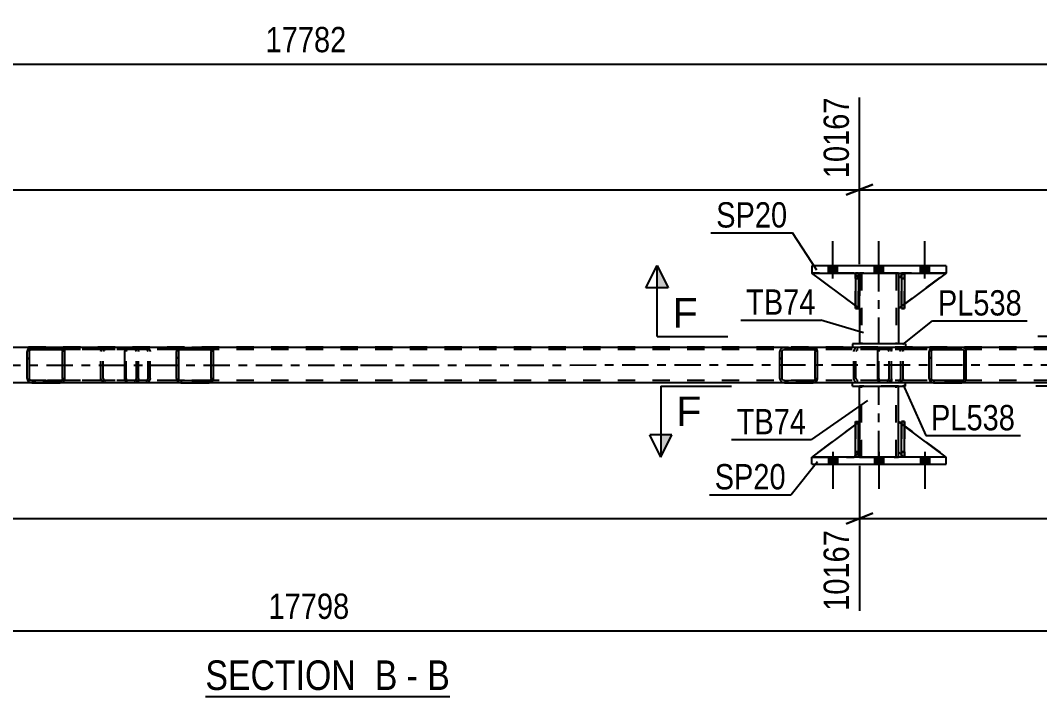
# Model space of a CAD drawing. Header units: millimetres. Extents: x 0 to 841, y 0 to 594.
# Drawn here: x 403.4 to 518.6, y 175.6 to 252 of the extents above; entities that cross this region are included whole.
import ezdxf

# ---------------------------------------------------------------- set-up
doc = ezdxf.new("R2010")
doc.units = ezdxf.units.MM
doc.linetypes.add('DXK_LINE_DOT2', pattern=[3.9198, 1.9599, -1.9599])
doc.linetypes.add('DXK_LINE_DOT3', pattern=[5.9187, 2.979, -0.9799, 0.9799, -0.9799])
doc.styles.add('Arial', font='ARIAL.TTF', dxfattribs={"height": 0.2})
doc.styles.add('Arial Narrow', font='ARIALN.TTF', dxfattribs={"height": 0.2})

# ---------------------------------------------------------------- blocks, each defined once
blk = doc.blocks.new('Unknown-122568681-12 - 6955')
at = {"color": 6, "linetype": 'Continuous'}
blk.add_line((424.29, 175.57), (451.94, 175.57), dxfattribs=at)
at = {"color": 0, "linetype": 'Continuous'}
for points in [[(442.4, 176.32), (442.4, 179.82), (424.29, 179.82), (424.29, 176.32)], [(446, 176.32), (446, 179.82), (443.45, 179.82), (443.45, 176.32)], [(448.33, 176.32), (448.33, 179.82), (447.05, 179.82), (447.05, 176.32)], [(451.94, 176.32), (451.94, 179.82), (449.38, 179.82), (449.38, 176.32)]]:
    blk.add_wipeout(points, dxfattribs=at)
at = {"color": 7, "linetype": 'Continuous', "style": 'Arial Narrow'}
for s, p in [('SECTION ', (424.29, 176.32)), ('B', (443.45, 176.32)), ('B', (449.38, 176.32)), ('-', (447.05, 176.32))]:
    blk.add_text(s, height=3.34, dxfattribs=at).set_placement(p)
blk = doc.blocks.new('Part-122568681-7003 - 6955')
at = {"linetype": 'Continuous'}
h = blk.add_hatch(dxfattribs=at)
h.set_pattern_fill('', scale=0.7, style=0, pattern_type=0)
h.set_pattern_definition([(45, (493.4846, 214.7677), (-1.57154, 1.57154), [])])
h.paths.add_polyline_path([(493.52, 214.58), (493.48, 214.77), (493.37, 214.92), (493.21, 215.03), (493.01, 215.06), (489.78, 215.06), (489.58, 215.03), (489.42, 214.92), (489.31, 214.77), (489.27, 214.58), (489.27, 211.54), (489.31, 211.36), (489.42, 211.2), (489.58, 211.1), (489.78, 211.06), (493.01, 211.06), (493.21, 211.1), (493.37, 211.2), (493.48, 211.36), (493.52, 211.54)])
h.paths.add_polyline_path([(493.25, 211.45), (493.19, 211.37), (493.11, 211.32), (493.01, 211.3), (489.78, 211.3), (489.68, 211.32), (489.6, 211.37), (489.54, 211.45), (489.52, 211.54), (489.52, 214.58), (489.54, 214.68), (489.6, 214.75), (489.68, 214.81), (489.78, 214.82), (493.01, 214.82), (493.11, 214.81), (493.19, 214.75), (493.25, 214.68), (493.27, 214.58), (493.27, 211.54)])
at = {"color": 2, "linetype": 'Continuous'}
for p, q in [((489.31, 214.77), (489.27, 214.58)), ((489.27, 211.54), (489.27, 214.58)), ((489.52, 214.58), (489.54, 214.68)), ((489.52, 211.54), (489.52, 214.58)), ((489.54, 214.68), (489.6, 214.75)), ((489.78, 215.06), (489.58, 215.03)), ((489.6, 214.75), (489.68, 214.81)), ((489.68, 214.81), (489.78, 214.82)), ((489.78, 215.06), (493.01, 215.06)), ((489.78, 214.82), (493.01, 214.82)), ((500.6, 215.06), (493.01, 215.06)), ((493.21, 215.03), (493.01, 215.06)), ((493.01, 214.82), (493.11, 214.81)), ((493.11, 214.81), (493.19, 214.75)), ((493.19, 214.75), (493.25, 214.68)), ((493.25, 214.68), (493.27, 214.58)), ((493.27, 211.54), (493.27, 214.58)), ((493.52, 214.58), (493.48, 214.77)), ((493.52, 211.54), (493.52, 214.58)), ((489.27, 211.54), (489.31, 211.36)), ((489.54, 211.45), (489.52, 211.54)), ((489.6, 211.37), (489.54, 211.45)), ((489.58, 211.1), (489.78, 211.06)), ((489.68, 211.32), (489.6, 211.37)), ((489.78, 211.3), (489.68, 211.32)), ((489.78, 211.3), (493.01, 211.3)), ((489.78, 211.06), (493.01, 211.06)), ((493.11, 211.32), (493.01, 211.3)), ((493.01, 211.06), (493.21, 211.1)), ((500.6, 211.06), (493.01, 211.06)), ((493.19, 211.37), (493.11, 211.32)), ((493.25, 211.45), (493.19, 211.37)), ((493.27, 211.54), (493.25, 211.45)), ((493.48, 211.36), (493.52, 211.54))]:
    blk.add_line(p, q, dxfattribs=at)
at = {"color": 7, "linetype": 'DXK_LINE_DOT2'}
for p, q in [((493.01, 215.06), (489.78, 215.06)), ((501.36, 214.82), (489.78, 214.82)), ((497.62, 214.58), (497.65, 214.77)), ((497.62, 211.54), (497.62, 214.58)), ((497.89, 214.68), (497.87, 214.58)), ((497.87, 211.54), (497.87, 214.58)), ((497.95, 214.75), (497.89, 214.68)), ((497.93, 215.03), (498.13, 215.06)), ((497.95, 214.75), (497.97, 214.77)), ((497.97, 214.77), (498.03, 214.81)), ((498.03, 214.81), (498.13, 214.82)), ((501.36, 215.06), (500.6, 215.06)), ((501.36, 215.06), (501.56, 215.03)), ((501.46, 214.81), (501.36, 214.82)), ((501.54, 214.75), (501.46, 214.81)), ((501.6, 214.68), (501.54, 214.75)), ((501.62, 214.58), (501.6, 214.68)), ((501.62, 211.54), (501.62, 214.58)), ((501.83, 214.77), (501.87, 214.58)), ((501.87, 211.54), (501.87, 214.58)), ((501.36, 211.3), (489.78, 211.3)), ((493.01, 211.06), (489.78, 211.06)), ((497.65, 211.36), (497.62, 211.54)), ((497.87, 211.54), (497.89, 211.45)), ((497.89, 211.45), (497.95, 211.37)), ((498.13, 211.06), (497.93, 211.1)), ((497.95, 211.37), (497.97, 211.36)), ((497.97, 211.36), (498.03, 211.32)), ((498.03, 211.32), (498.13, 211.3)), ((501.36, 211.06), (500.6, 211.06)), ((501.36, 211.3), (501.46, 211.32)), ((501.56, 211.1), (501.36, 211.06)), ((501.46, 211.32), (501.54, 211.37)), ((501.54, 211.37), (501.6, 211.45)), ((501.6, 211.45), (501.62, 211.54)), ((501.87, 211.54), (501.83, 211.36))]:
    blk.add_line(p, q, dxfattribs=at)
at = {"color": 2, "linetype": 'Continuous'}
for centre, start, end in [((489.76, 214.56), 110.7586, 155.6803), ((493.03, 214.56), 24.3202, 69.242), ((489.76, 211.56), 204.3202, 249.242), ((493.03, 211.56), 290.7586, 335.6803)]:
    blk.add_arc(centre, 0.496, start, end, dxfattribs=at)
at = {"color": 7, "linetype": 'DXK_LINE_DOT2'}
for centre, start, end in [((498.11, 214.56), 110.7586, 155.6803), ((501.38, 214.56), 24.3202, 69.242), ((498.11, 211.56), 204.3202, 249.242), ((501.38, 211.56), 290.7586, 335.6803)]:
    blk.add_arc(centre, 0.496, start, end, dxfattribs=at)
blk = doc.blocks.new('Part-122568681-7134 - 6955')
at = {"color": 2, "linetype": 'Continuous'}
for p, q in [((508.07, 224.26), (492.87, 224.26)), ((492.87, 224.26), (492.87, 223.46)), ((508.07, 224.26), (508.07, 223.46)), ((492.87, 223.46), (508.07, 223.46))]:
    blk.add_line(p, q, dxfattribs=at)
blk = doc.blocks.new('Bolt-122568681-7006 - 6955')
at = {"linetype": 'Continuous'}
for points in [[(494.75, 223.46), (495.79, 223.46), (495.79, 224.26), (494.75, 224.26)], [(494.75, 223.46), (495.79, 223.46), (495.79, 224.26), (494.75, 224.26)], [(494.75, 223.46), (495.79, 223.46), (495.79, 224.26), (494.75, 224.26)], [(499.95, 223.46), (500.99, 223.46), (500.99, 224.26), (499.95, 224.26)], [(499.95, 223.46), (500.99, 223.46), (500.99, 224.26), (499.95, 224.26)], [(505.15, 223.46), (506.19, 223.46), (506.19, 224.26), (505.15, 224.26)], [(505.15, 223.46), (506.19, 223.46), (506.19, 224.26), (505.15, 224.26)], [(505.15, 223.46), (506.19, 223.46), (506.19, 224.26), (505.15, 224.26)]]:
    blk.add_hatch(color=1, dxfattribs=at).paths.add_polyline_path(points)
at = {"color": 1, "linetype": 'Continuous'}
for p, q in [((495.27, 222.86), (495.27, 227.06)), ((495.27, 222.86), (495.27, 227.06)), ((495.27, 222.86), (495.27, 227.06)), ((500.47, 222.86), (500.47, 227.06)), ((500.47, 222.86), (500.47, 227.06)), ((505.67, 222.86), (505.67, 227.06)), ((505.67, 222.86), (505.67, 227.06)), ((505.67, 222.86), (505.67, 227.06)), ((494.75, 223.46), (494.75, 224.26)), ((494.75, 223.46), (494.75, 224.26)), ((494.75, 223.46), (494.75, 224.26)), ((495.79, 223.46), (495.79, 224.26)), ((495.79, 223.46), (495.79, 224.26)), ((495.79, 223.46), (495.79, 224.26)), ((499.95, 223.46), (499.95, 224.26)), ((499.95, 223.46), (499.95, 224.26)), ((500.99, 223.46), (500.99, 224.26)), ((500.99, 223.46), (500.99, 224.26)), ((505.15, 223.46), (505.15, 224.26)), ((505.15, 223.46), (505.15, 224.26)), ((505.15, 223.46), (505.15, 224.26)), ((506.19, 223.46), (506.19, 224.26)), ((506.19, 223.46), (506.19, 224.26)), ((506.19, 223.46), (506.19, 224.26))]:
    blk.add_line(p, q, dxfattribs=at)
blk = doc.blocks.new('Part-122568681-7135 - 6955')
at = {"color": 2, "linetype": 'Continuous'}
for p, q in [((503.35, 223.46), (503.03, 223.46)), ((503.03, 223.46), (503.03, 219.46)), ((503.35, 223.46), (503.35, 223.46)), ((503.35, 223.46), (503.35, 219.46)), ((503.35, 219.46), (503.03, 219.46))]:
    blk.add_line(p, q, dxfattribs=at)
at = {"color": 7, "linetype": 'DXK_LINE_DOT2'}
for p, q in [((503.03, 222.86), (503.03, 223.46)), ((503.35, 222.86), (503.03, 222.86)), ((503.03, 222.86), (503.03, 219.46)), ((503.35, 222.86), (503.35, 223.46)), ((503.35, 223.46), (503.35, 223.46)), ((503.35, 219.46), (503.35, 222.86))]:
    blk.add_line(p, q, dxfattribs=at)
blk = doc.blocks.new('Bolt-122568681-7007 - 6955')
at = {"linetype": 'Continuous'}
for points in [[(495.79, 202.66), (494.75, 202.66), (494.75, 201.86), (495.79, 201.86)], [(495.79, 202.66), (494.75, 202.66), (494.75, 201.86), (495.79, 201.86)], [(495.79, 202.66), (494.75, 202.66), (494.75, 201.86), (495.79, 201.86)], [(500.99, 202.66), (499.95, 202.66), (499.95, 201.86), (500.99, 201.86)], [(500.99, 202.66), (499.95, 202.66), (499.95, 201.86), (500.99, 201.86)], [(506.19, 202.66), (505.15, 202.66), (505.15, 201.86), (506.19, 201.86)], [(506.19, 202.66), (505.15, 202.66), (505.15, 201.86), (506.19, 201.86)], [(506.19, 202.66), (505.15, 202.66), (505.15, 201.86), (506.19, 201.86)]]:
    blk.add_hatch(color=1, dxfattribs=at).paths.add_polyline_path(points)
at = {"color": 1, "linetype": 'Continuous'}
for p, q in [((495.27, 203.26), (495.27, 199.06)), ((495.27, 203.26), (495.27, 199.06)), ((495.27, 203.26), (495.27, 199.06)), ((500.47, 203.26), (500.47, 199.06)), ((500.47, 203.26), (500.47, 199.06)), ((505.67, 203.26), (505.67, 199.06)), ((505.67, 203.26), (505.67, 199.06)), ((505.67, 203.26), (505.67, 199.06)), ((494.75, 202.66), (494.75, 201.86)), ((494.75, 202.66), (494.75, 201.86)), ((494.75, 202.66), (494.75, 201.86)), ((495.79, 202.66), (495.79, 201.86)), ((495.79, 202.66), (495.79, 201.86)), ((495.79, 202.66), (495.79, 201.86)), ((499.95, 202.66), (499.95, 201.86)), ((499.95, 202.66), (499.95, 201.86)), ((500.99, 202.66), (500.99, 201.86)), ((500.99, 202.66), (500.99, 201.86)), ((505.15, 202.66), (505.15, 201.86)), ((505.15, 202.66), (505.15, 201.86)), ((505.15, 202.66), (505.15, 201.86)), ((506.19, 202.66), (506.19, 201.86)), ((506.19, 202.66), (506.19, 201.86)), ((506.19, 202.66), (506.19, 201.86))]:
    blk.add_line(p, q, dxfattribs=at)
blk = doc.blocks.new('Part-122568681-7023 - 6955')
at = {"color": 2, "linetype": 'Continuous'}
for p, q in [((497.83, 202.66), (497.83, 206.66)), ((497.83, 206.66), (498.15, 206.66)), ((498.15, 202.66), (498.15, 206.66)), ((497.83, 202.66), (497.83, 202.66)), ((498.15, 202.66), (497.83, 202.66))]:
    blk.add_line(p, q, dxfattribs=at)
at = {"color": 7, "linetype": 'DXK_LINE_DOT2'}
for p, q in [((497.83, 206.66), (497.83, 203.26)), ((498.15, 203.26), (498.15, 206.66)), ((497.83, 203.26), (497.83, 202.66)), ((497.83, 203.26), (498.15, 203.26)), ((498.15, 202.66), (498.15, 203.26)), ((498.15, 202.66), (498.15, 202.66))]:
    blk.add_line(p, q, dxfattribs=at)
blk = doc.blocks.new('Part-122568681-7026 - 6955')
at = {"color": 7, "linetype": 'DXK_LINE_DOT2'}
for p, q in [((498.15, 206.57), (497.83, 206.33)), ((498.27, 203.26), (498.27, 206.66)), ((498.27, 203.26), (497.67, 202.66)), ((498.15, 203.14), (497.83, 202.82)), ((492.87, 202.66), (497.67, 202.66))]:
    blk.add_line(p, q, dxfattribs=at)
at = {"color": 2, "linetype": 'Continuous'}
for p, q in [((498.27, 206.66), (498.15, 206.57)), ((498.27, 203.26), (498.27, 206.66)), ((497.83, 206.33), (492.87, 202.66)), ((498.27, 203.26), (498.15, 203.14)), ((498.27, 203.26), (498.27, 203.26)), ((497.83, 202.82), (497.67, 202.66))]:
    blk.add_line(p, q, dxfattribs=at)
blk = doc.blocks.new('Part-122568681-7027 - 6955')
at = {"color": 7, "linetype": 'DXK_LINE_DOT2'}
for p, q in [((502.67, 203.26), (502.67, 206.66)), ((502.67, 206.66), (508.07, 202.66)), ((503.27, 202.66), (502.67, 203.26)), ((508.07, 202.66), (503.27, 202.66))]:
    blk.add_line(p, q, dxfattribs=at)
blk = doc.blocks.new('Part-122568681-7028 - 6955')
at = {"color": 2, "linetype": 'Continuous'}
for p, q in [((502.67, 203.26), (502.67, 206.66)), ((503.03, 206.4), (502.67, 206.66)), ((508.07, 202.66), (503.35, 206.16)), ((503.03, 202.91), (502.67, 203.26))]:
    blk.add_line(p, q, dxfattribs=at)
at = {"color": 7, "linetype": 'DXK_LINE_DOT2'}
for p, q in [((503.35, 206.16), (503.03, 206.4)), ((503.27, 202.66), (503.03, 202.91)), ((508.07, 202.66), (503.27, 202.66)), ((508.07, 202.66), (508.07, 202.66)), ((508.07, 202.66), (508.07, 202.66))]:
    blk.add_line(p, q, dxfattribs=at)
blk = doc.blocks.new('Part-122568681-7106 - 6955')
at = {"color": 7, "linetype": 'DXK_LINE_DOT2'}
for p, q in [((766.88, 214.83), (104.48, 214.82)), ((766.88, 215.07), (234.37, 215.06)), ((424.7, 215.06), (404.64, 215.06)), ((509.84, 215.06), (489.78, 215.06)), ((766.88, 211.31), (104.48, 211.3)), ((424.7, 211.06), (404.64, 211.06)), ((509.84, 211.06), (489.78, 211.06))]:
    blk.add_line(p, q, dxfattribs=at)
at = {"color": 2, "linetype": 'Continuous'}
for p, q in [((404.64, 215.06), (339.57, 215.06)), ((489.78, 215.06), (424.7, 215.06)), ((574.91, 215.06), (509.84, 215.06)), ((404.64, 211.06), (339.57, 211.06)), ((489.78, 211.06), (424.7, 211.06)), ((574.91, 211.06), (509.84, 211.06))]:
    blk.add_line(p, q, dxfattribs=at)
at = {"color": 7, "linetype": 'DXK_LINE_DOT3'}
blk.add_line((104.48, 213.06), (766.88, 213.07), dxfattribs=at)
blk = doc.blocks.new('Part-122568681-7187 - 6955')
at = {"color": 2, "linetype": 'Continuous'}
for p, q in [((498.27, 206.66), (498.27, 210.66)), ((502.67, 206.66), (502.67, 210.66)), ((498.27, 202.66), (498.27, 203.26)), ((502.67, 202.66), (502.67, 203.26))]:
    blk.add_line(p, q, dxfattribs=at)
at = {"color": 7, "linetype": 'DXK_LINE_DOT2'}
for p, q in [((502.67, 210.66), (498.27, 210.66)), ((498.51, 202.66), (498.51, 210.66)), ((502.43, 202.66), (502.43, 210.66)), ((498.27, 203.26), (498.27, 206.66)), ((502.67, 203.26), (502.67, 206.66)), ((498.27, 202.66), (502.67, 202.66))]:
    blk.add_line(p, q, dxfattribs=at)
at = {"color": 7, "linetype": 'DXK_LINE_DOT3'}
blk.add_line((500.47, 202.66), (500.47, 210.66), dxfattribs=at)
blk = doc.blocks.new('Part-122568681-7136 - 6955')
at = {"color": 7, "linetype": 'DXK_LINE_DOT2'}
for p, q in [((498.27, 219.46), (492.87, 223.46)), ((492.87, 223.46), (497.67, 223.46)), ((497.67, 223.46), (498.27, 222.86)), ((498.27, 222.86), (497.67, 223.46)), ((498.27, 222.86), (498.27, 219.46)), ((498.27, 222.86), (498.27, 222.86)), ((498.27, 222.86), (498.27, 219.46))]:
    blk.add_line(p, q, dxfattribs=at)
blk = doc.blocks.new('Part-122568681-7217 - 6955')
at = {"linetype": 'Continuous'}
h = blk.add_hatch(dxfattribs=at)
h.set_pattern_fill('', scale=0.7, style=0, pattern_type=0)
h.set_pattern_definition([(45, (510.3027, 214.7678), (-1.57154, 1.57154), [])])
h.paths.add_polyline_path([(510.34, 214.58), (510.3, 214.77), (510.19, 214.92), (510.03, 215.03), (509.84, 215.06), (506.65, 215.06), (506.46, 215.03), (506.3, 214.92), (506.19, 214.77), (506.15, 214.58), (506.15, 211.54), (506.19, 211.36), (506.3, 211.2), (506.46, 211.1), (506.65, 211.06), (509.84, 211.06), (510.03, 211.1), (510.19, 211.2), (510.3, 211.36), (510.34, 211.54)])
h.paths.add_polyline_path([(510.07, 211.45), (510.02, 211.37), (509.93, 211.32), (509.84, 211.3), (506.65, 211.3), (506.56, 211.32), (506.48, 211.37), (506.42, 211.45), (506.4, 211.54), (506.4, 214.58), (506.42, 214.68), (506.48, 214.75), (506.56, 214.81), (506.65, 214.82), (509.84, 214.82), (509.93, 214.81), (510.02, 214.75), (510.07, 214.68), (510.09, 214.58), (510.09, 211.54)])
at = {"color": 2, "linetype": 'Continuous'}
for p, q in [((500.33, 214.58), (500.35, 214.77)), ((500.33, 211.54), (500.33, 214.58)), ((500.35, 214.77), (500.41, 214.92)), ((500.41, 214.92), (500.49, 215.03)), ((500.49, 215.03), (500.6, 215.06)), ((506.65, 215.06), (500.6, 215.06)), ((506.19, 214.77), (506.15, 214.58)), ((506.15, 211.54), (506.15, 214.58)), ((506.4, 214.58), (506.42, 214.68)), ((506.4, 211.54), (506.4, 214.58)), ((506.42, 214.68), (506.48, 214.75)), ((506.65, 215.06), (506.46, 215.03)), ((506.48, 214.75), (506.56, 214.81)), ((506.56, 214.81), (506.65, 214.82)), ((506.65, 215.06), (509.84, 215.06)), ((506.65, 214.82), (509.84, 214.82)), ((510.03, 215.03), (509.84, 215.06)), ((509.84, 214.82), (509.93, 214.81)), ((509.93, 214.81), (510.02, 214.75)), ((510.02, 214.75), (510.07, 214.68)), ((510.07, 214.68), (510.09, 214.58)), ((510.09, 211.54), (510.09, 214.58)), ((510.34, 214.58), (510.3, 214.77)), ((510.34, 211.54), (510.34, 214.58)), ((500.35, 211.36), (500.33, 211.54)), ((500.41, 211.2), (500.35, 211.36)), ((500.49, 211.1), (500.41, 211.2)), ((500.6, 211.06), (500.49, 211.1)), ((506.65, 211.06), (500.6, 211.06)), ((506.15, 211.54), (506.19, 211.36)), ((506.42, 211.45), (506.4, 211.54)), ((506.48, 211.37), (506.42, 211.45)), ((506.46, 211.1), (506.65, 211.06)), ((506.56, 211.32), (506.48, 211.37)), ((506.65, 211.3), (506.56, 211.32)), ((506.65, 211.3), (509.84, 211.3)), ((506.65, 211.06), (509.84, 211.06)), ((509.93, 211.32), (509.84, 211.3)), ((509.84, 211.06), (510.03, 211.1)), ((510.02, 211.37), (509.93, 211.32)), ((510.07, 211.45), (510.02, 211.37)), ((510.09, 211.54), (510.07, 211.45)), ((510.3, 211.36), (510.34, 211.54))]:
    blk.add_line(p, q, dxfattribs=at)
at = {"color": 7, "linetype": 'DXK_LINE_DOT2'}
for p, q in [((500.47, 214.68), (500.46, 214.58)), ((500.46, 211.54), (500.46, 214.58)), ((500.5, 214.75), (500.47, 214.68)), ((500.54, 214.81), (500.5, 214.75)), ((500.6, 214.82), (500.54, 214.81)), ((509.84, 214.82), (500.6, 214.82)), ((501.87, 214.82), (501.87, 215.06)), ((502.69, 215.06), (502.88, 215.03)), ((502.78, 214.81), (502.69, 214.82)), ((502.87, 214.75), (502.78, 214.81)), ((502.92, 214.68), (502.87, 214.75)), ((502.94, 214.58), (502.92, 214.68)), ((502.94, 211.54), (502.94, 214.58)), ((503.15, 214.77), (503.19, 214.58)), ((503.19, 211.54), (503.19, 214.58)), ((509.84, 215.06), (506.65, 215.06)), ((500.46, 211.54), (500.47, 211.45)), ((500.47, 211.45), (500.5, 211.37)), ((500.5, 211.37), (500.54, 211.32)), ((500.54, 211.32), (500.6, 211.3)), ((509.84, 211.3), (500.6, 211.3)), ((501.87, 211.06), (501.87, 211.3)), ((502.69, 211.3), (502.78, 211.32)), ((502.88, 211.1), (502.69, 211.06)), ((502.78, 211.32), (502.87, 211.37)), ((502.87, 211.37), (502.92, 211.45)), ((502.92, 211.45), (502.94, 211.54)), ((503.19, 211.54), (503.15, 211.36)), ((509.84, 211.06), (506.65, 211.06))]:
    blk.add_line(p, q, dxfattribs=at)
for centre, start, end in [((502.7, 214.57), 23.8497, 68.8062), ((502.7, 211.56), 291.1944, 336.1509)]:
    blk.add_arc(centre, 0.492, start, end, dxfattribs=at)
at = {"color": 2, "linetype": 'Continuous'}
for centre, start, end in [((506.64, 214.57), 111.1944, 156.1509), ((509.85, 214.57), 23.8497, 68.8062), ((506.64, 211.56), 203.8497, 248.8062), ((509.85, 211.56), 291.1944, 336.1509)]:
    blk.add_arc(centre, 0.492, start, end, dxfattribs=at)
blk = doc.blocks.new('Part-122568681-7101 - 6955')
at = {"linetype": 'Continuous'}
h = blk.add_hatch(dxfattribs=at)
h.set_pattern_fill('', scale=0.7, style=0, pattern_type=0)
h.set_pattern_definition([(45, (425.1684, 214.7674), (-1.57154, 1.57154), [])])
h.paths.add_polyline_path([(425.21, 214.58), (425.17, 214.77), (425.06, 214.92), (424.9, 215.03), (424.7, 215.06), (421.52, 215.06), (421.33, 215.03), (421.16, 214.92), (421.06, 214.77), (421.02, 214.58), (421.02, 211.54), (421.06, 211.36), (421.16, 211.2), (421.33, 211.1), (421.52, 211.06), (424.7, 211.06), (424.9, 211.1), (425.06, 211.2), (425.17, 211.36), (425.21, 211.54)])
h.paths.add_polyline_path([(424.94, 211.45), (424.88, 211.37), (424.8, 211.32), (424.7, 211.3), (421.52, 211.3), (421.42, 211.32), (421.34, 211.37), (421.29, 211.45), (421.27, 211.54), (421.27, 214.58), (421.29, 214.68), (421.34, 214.75), (421.42, 214.81), (421.52, 214.82), (424.7, 214.82), (424.8, 214.81), (424.88, 214.75), (424.94, 214.68), (424.96, 214.58), (424.96, 211.54)])
at = {"color": 2, "linetype": 'Continuous'}
for p, q in [((415.19, 214.58), (415.21, 214.77)), ((415.19, 211.54), (415.19, 214.58)), ((415.21, 214.77), (415.27, 214.92)), ((415.27, 214.92), (415.36, 215.03)), ((415.36, 215.03), (415.46, 215.06)), ((421.52, 215.06), (415.46, 215.06)), ((421.06, 214.77), (421.02, 214.58)), ((421.02, 211.54), (421.02, 214.58)), ((421.27, 214.58), (421.29, 214.68)), ((421.27, 211.54), (421.27, 214.58)), ((421.29, 214.68), (421.34, 214.75)), ((421.52, 215.06), (421.33, 215.03)), ((421.34, 214.75), (421.42, 214.81)), ((421.42, 214.81), (421.52, 214.82)), ((421.52, 215.06), (424.7, 215.06)), ((421.52, 214.82), (424.7, 214.82)), ((424.9, 215.03), (424.7, 215.06)), ((424.7, 214.82), (424.8, 214.81)), ((424.8, 214.81), (424.88, 214.75)), ((424.88, 214.75), (424.94, 214.68)), ((424.94, 214.68), (424.96, 214.58)), ((424.96, 211.54), (424.96, 214.58)), ((425.21, 214.58), (425.17, 214.77)), ((425.21, 211.54), (425.21, 214.58)), ((415.21, 211.36), (415.19, 211.54)), ((415.27, 211.2), (415.21, 211.36)), ((415.36, 211.1), (415.27, 211.2)), ((415.46, 211.06), (415.36, 211.1)), ((421.52, 211.06), (415.46, 211.06)), ((421.02, 211.54), (421.06, 211.36)), ((421.29, 211.45), (421.27, 211.54)), ((421.34, 211.37), (421.29, 211.45)), ((421.33, 211.1), (421.52, 211.06)), ((421.42, 211.32), (421.34, 211.37)), ((421.52, 211.3), (421.42, 211.32)), ((421.52, 211.3), (424.7, 211.3)), ((421.52, 211.06), (424.7, 211.06)), ((424.8, 211.32), (424.7, 211.3)), ((424.7, 211.06), (424.9, 211.1)), ((424.88, 211.37), (424.8, 211.32)), ((424.94, 211.45), (424.88, 211.37)), ((424.96, 211.54), (424.94, 211.45)), ((425.17, 211.36), (425.21, 211.54))]:
    blk.add_line(p, q, dxfattribs=at)
at = {"color": 7, "linetype": 'DXK_LINE_DOT2'}
for p, q in [((415.34, 214.68), (415.33, 214.58)), ((415.33, 211.54), (415.33, 214.58)), ((415.37, 214.75), (415.34, 214.68)), ((415.41, 214.81), (415.37, 214.75)), ((415.46, 214.82), (415.41, 214.81)), ((424.7, 214.82), (415.46, 214.82)), ((416.74, 214.82), (416.74, 215.06)), ((417.55, 215.06), (417.75, 215.03)), ((417.65, 214.81), (417.55, 214.82)), ((417.73, 214.75), (417.65, 214.81)), ((417.79, 214.68), (417.73, 214.75)), ((417.81, 214.58), (417.79, 214.68)), ((417.81, 211.54), (417.81, 214.58)), ((418.02, 214.77), (418.06, 214.58)), ((418.06, 211.54), (418.06, 214.58)), ((424.7, 215.06), (421.52, 215.06)), ((415.33, 211.54), (415.34, 211.45)), ((415.34, 211.45), (415.37, 211.37)), ((415.37, 211.37), (415.41, 211.32)), ((415.41, 211.32), (415.46, 211.3)), ((424.7, 211.3), (415.46, 211.3)), ((416.74, 211.06), (416.74, 211.3)), ((417.55, 211.3), (417.65, 211.32)), ((417.75, 211.1), (417.55, 211.06)), ((417.65, 211.32), (417.73, 211.37)), ((417.73, 211.37), (417.79, 211.45)), ((417.79, 211.45), (417.81, 211.54)), ((418.06, 211.54), (418.02, 211.36)), ((424.7, 211.06), (421.52, 211.06))]:
    blk.add_line(p, q, dxfattribs=at)
for centre, start, end in [((417.57, 214.57), 23.8497, 68.8062), ((417.57, 211.56), 291.1944, 336.1509)]:
    blk.add_arc(centre, 0.492, start, end, dxfattribs=at)
at = {"color": 2, "linetype": 'Continuous'}
for centre, start, end in [((421.51, 214.57), 111.1944, 156.1509), ((424.72, 214.57), 23.8497, 68.8062), ((421.51, 211.56), 203.8497, 248.8062), ((424.72, 211.56), 291.1944, 336.1509)]:
    blk.add_arc(centre, 0.492, start, end, dxfattribs=at)
blk = doc.blocks.new('Part-122568681-7124 - 6955')
at = {"color": 7, "linetype": 'DXK_LINE_DOT2'}
for p, q in [((503.03, 222.86), (503.03, 223.46)), ((503.03, 223.46), (503.03, 223.46)), ((503.03, 223.46), (503.03, 219.46)), ((503.35, 223.46), (503.03, 223.46)), ((503.03, 219.46), (503.03, 222.86)), ((503.03, 222.86), (503.35, 222.86)), ((503.35, 222.86), (503.35, 223.46)), ((503.35, 219.46), (503.35, 223.46)), ((503.35, 222.86), (503.35, 219.46)), ((503.03, 219.46), (503.35, 219.46))]:
    blk.add_line(p, q, dxfattribs=at)
blk = doc.blocks.new('Part-122568681-7129 - 6955')
at = {"color": 2, "linetype": 'Continuous'}
for p, q in [((492.87, 201.86), (492.87, 202.66)), ((508.07, 202.66), (492.87, 202.66)), ((492.87, 201.86), (508.07, 201.86)), ((508.07, 201.86), (508.07, 202.66))]:
    blk.add_line(p, q, dxfattribs=at)
blk = doc.blocks.new('Part-122568681-7137 - 6955')
at = {"color": 2, "linetype": 'Continuous'}
for p, q in [((497.83, 219.79), (492.87, 223.46)), ((497.83, 223.31), (497.67, 223.46)), ((498.27, 222.86), (498.15, 222.99)), ((498.27, 222.86), (498.27, 222.86)), ((498.27, 219.46), (498.27, 222.86)), ((498.15, 219.56), (498.27, 219.46)), ((498.27, 219.46), (498.27, 219.46))]:
    blk.add_line(p, q, dxfattribs=at)
at = {"color": 7, "linetype": 'DXK_LINE_DOT2'}
for p, q in [((497.67, 223.46), (492.87, 223.46)), ((497.67, 223.46), (498.27, 222.86)), ((498.15, 222.99), (497.83, 223.31)), ((498.27, 222.86), (498.27, 219.46)), ((498.15, 219.56), (497.83, 219.79))]:
    blk.add_line(p, q, dxfattribs=at)
blk = doc.blocks.new('Part-122568681-7138 - 6955')
at = {"color": 7, "linetype": 'DXK_LINE_DOT2'}
for p, q in [((503.27, 223.46), (502.67, 222.86)), ((502.67, 219.46), (508.07, 223.46)), ((502.67, 222.86), (502.67, 219.46)), ((508.07, 223.46), (503.27, 223.46))]:
    blk.add_line(p, q, dxfattribs=at)
blk = doc.blocks.new('Part-122568681-7151 - 6955')
at = {"color": 7, "linetype": 'DXK_LINE_DOT2'}
for p, q in [((498.27, 206.66), (492.87, 202.66)), ((498.27, 203.26), (498.27, 206.66)), ((498.27, 206.66), (498.27, 203.26)), ((497.67, 202.66), (498.27, 203.26)), ((498.27, 203.26), (497.67, 202.66)), ((498.27, 203.26), (498.27, 203.26)), ((492.87, 202.66), (497.67, 202.66))]:
    blk.add_line(p, q, dxfattribs=at)
blk = doc.blocks.new('Part-122568681-7163 - 6955')
at = {"linetype": 'Continuous'}
h = blk.add_hatch(dxfattribs=at)
h.set_pattern_fill('', scale=0.7, style=0, pattern_type=0)
h.set_pattern_definition([(45, (408.3504, 214.7673), (-1.57154, 1.57154), [])])
h.paths.add_polyline_path([(408.39, 214.58), (408.35, 214.77), (408.24, 214.92), (408.07, 215.03), (407.88, 215.06), (404.64, 215.06), (404.45, 215.03), (404.28, 214.92), (404.17, 214.77), (404.13, 214.58), (404.13, 211.54), (404.17, 211.36), (404.28, 211.2), (404.45, 211.1), (404.64, 211.06), (407.88, 211.06), (408.07, 211.1), (408.24, 211.2), (408.35, 211.36), (408.39, 211.54)])
h.paths.add_polyline_path([(408.11, 211.45), (408.06, 211.37), (407.98, 211.32), (407.88, 211.3), (404.64, 211.3), (404.55, 211.32), (404.46, 211.37), (404.41, 211.45), (404.39, 211.54), (404.39, 214.58), (404.41, 214.68), (404.46, 214.75), (404.55, 214.81), (404.64, 214.82), (407.88, 214.82), (407.98, 214.81), (408.06, 214.75), (408.11, 214.68), (408.13, 214.58), (408.13, 211.54)])
at = {"color": 2, "linetype": 'Continuous'}
for p, q in [((404.17, 214.77), (404.13, 214.58)), ((404.13, 211.54), (404.13, 214.58)), ((404.39, 214.58), (404.41, 214.68)), ((404.39, 211.54), (404.39, 214.58)), ((404.41, 214.68), (404.46, 214.75)), ((404.64, 215.06), (404.45, 215.03)), ((404.46, 214.75), (404.55, 214.81)), ((404.55, 214.81), (404.64, 214.82)), ((404.64, 215.06), (407.88, 215.06)), ((404.64, 214.82), (407.88, 214.82)), ((415.46, 215.06), (407.88, 215.06)), ((408.07, 215.03), (407.88, 215.06)), ((407.88, 214.82), (407.98, 214.81)), ((407.98, 214.81), (408.06, 214.75)), ((408.06, 214.75), (408.11, 214.68)), ((408.11, 214.68), (408.13, 214.58)), ((408.13, 211.54), (408.13, 214.58)), ((408.39, 214.58), (408.35, 214.77)), ((408.39, 211.54), (408.39, 214.58)), ((404.13, 211.54), (404.17, 211.36)), ((404.41, 211.45), (404.39, 211.54)), ((404.46, 211.37), (404.41, 211.45)), ((404.45, 211.1), (404.64, 211.06)), ((404.55, 211.32), (404.46, 211.37)), ((404.64, 211.3), (404.55, 211.32)), ((404.64, 211.3), (407.88, 211.3)), ((404.64, 211.06), (407.88, 211.06)), ((407.98, 211.32), (407.88, 211.3)), ((407.88, 211.06), (408.07, 211.1)), ((415.46, 211.06), (407.88, 211.06)), ((408.06, 211.37), (407.98, 211.32)), ((408.11, 211.45), (408.06, 211.37)), ((408.13, 211.54), (408.11, 211.45)), ((408.35, 211.36), (408.39, 211.54))]:
    blk.add_line(p, q, dxfattribs=at)
at = {"color": 7, "linetype": 'DXK_LINE_DOT2'}
for p, q in [((407.88, 215.06), (404.64, 215.06)), ((416.23, 214.82), (404.64, 214.82)), ((412.48, 214.58), (412.52, 214.77)), ((412.48, 211.54), (412.48, 214.58)), ((412.76, 214.68), (412.74, 214.58)), ((412.74, 211.54), (412.74, 214.58)), ((412.81, 214.75), (412.76, 214.68)), ((412.8, 215.03), (412.99, 215.06)), ((412.81, 214.75), (412.83, 214.77)), ((412.83, 214.77), (412.89, 214.81)), ((412.89, 214.81), (412.99, 214.82)), ((416.23, 215.06), (415.46, 215.06)), ((416.23, 215.06), (416.42, 215.03)), ((416.33, 214.81), (416.23, 214.82)), ((416.41, 214.75), (416.33, 214.81)), ((416.46, 214.68), (416.41, 214.75)), ((416.48, 214.58), (416.46, 214.68)), ((416.48, 211.54), (416.48, 214.58)), ((416.7, 214.77), (416.74, 214.58)), ((416.74, 211.54), (416.74, 214.58)), ((416.23, 211.3), (404.64, 211.3)), ((407.88, 211.06), (404.64, 211.06)), ((412.52, 211.36), (412.48, 211.54)), ((412.74, 211.54), (412.76, 211.45)), ((412.76, 211.45), (412.81, 211.37)), ((412.99, 211.06), (412.8, 211.1)), ((412.81, 211.37), (412.83, 211.36)), ((412.83, 211.36), (412.89, 211.32)), ((412.89, 211.32), (412.99, 211.3)), ((416.23, 211.06), (415.46, 211.06)), ((416.23, 211.3), (416.33, 211.32)), ((416.42, 211.1), (416.23, 211.06)), ((416.33, 211.32), (416.41, 211.37)), ((416.41, 211.37), (416.46, 211.45)), ((416.46, 211.45), (416.48, 211.54)), ((416.74, 211.54), (416.7, 211.36))]:
    blk.add_line(p, q, dxfattribs=at)
at = {"color": 2, "linetype": 'Continuous'}
for centre, start, end in [((404.62, 214.56), 110.7586, 155.6803), ((407.9, 214.56), 24.3202, 69.242), ((404.62, 211.56), 204.3202, 249.242), ((407.9, 211.56), 290.7586, 335.6803)]:
    blk.add_arc(centre, 0.496, start, end, dxfattribs=at)
at = {"color": 7, "linetype": 'DXK_LINE_DOT2'}
for centre, start, end in [((412.97, 214.56), 110.7586, 155.6803), ((416.25, 214.56), 24.3202, 69.242), ((412.97, 211.56), 204.3202, 249.242), ((416.25, 211.56), 290.7586, 335.6803)]:
    blk.add_arc(centre, 0.496, start, end, dxfattribs=at)
blk = doc.blocks.new('Part-122568681-7165 - 6955')
at = {"color": 7, "linetype": 'DXK_LINE_DOT2'}
for p, q in [((497.83, 206.66), (498.15, 206.66)), ((497.83, 203.26), (497.83, 206.66)), ((497.83, 206.66), (497.83, 202.66)), ((498.15, 206.66), (498.15, 203.26)), ((498.15, 202.66), (498.15, 206.57)), ((498.15, 203.26), (497.83, 203.26)), ((497.83, 202.66), (497.83, 203.26)), ((498.15, 203.26), (498.15, 202.66)), ((498.15, 202.66), (497.83, 202.66)), ((498.15, 202.66), (498.15, 202.66))]:
    blk.add_line(p, q, dxfattribs=at)
blk = doc.blocks.new('Part-122568681-7177 - 6955')
at = {"color": 2, "linetype": 'Continuous'}
for p, q in [((503.47, 215.46), (497.47, 215.46)), ((497.47, 215.46), (497.47, 215.06)), ((503.47, 215.46), (503.47, 215.06))]:
    blk.add_line(p, q, dxfattribs=at)
at = {"color": 7, "linetype": 'DXK_LINE_DOT2'}
blk.add_line((503.47, 215.06), (497.47, 215.06), dxfattribs=at)
blk = doc.blocks.new('Part-122568681-7182 - 6955')
at = {"color": 2, "linetype": 'Continuous'}
for p, q in [((497.47, 210.66), (497.47, 211.06)), ((503.47, 210.66), (503.47, 211.06)), ((497.47, 210.66), (503.47, 210.66))]:
    blk.add_line(p, q, dxfattribs=at)
at = {"color": 7, "linetype": 'DXK_LINE_DOT2'}
blk.add_line((503.47, 211.06), (497.47, 211.06), dxfattribs=at)
blk = doc.blocks.new('Part-122568681-7188 - 6955')
at = {"color": 2, "linetype": 'Continuous'}
for p, q in [((498.15, 223.46), (497.83, 223.46)), ((497.83, 223.46), (497.83, 219.46)), ((498.15, 223.46), (498.15, 223.46)), ((498.15, 223.46), (498.15, 219.46)), ((498.15, 219.46), (497.83, 219.46))]:
    blk.add_line(p, q, dxfattribs=at)
at = {"color": 7, "linetype": 'DXK_LINE_DOT2'}
for p, q in [((497.83, 222.86), (497.83, 223.46)), ((498.15, 222.86), (497.83, 222.86)), ((497.83, 222.86), (497.83, 219.46)), ((498.15, 222.86), (498.15, 223.46)), ((498.15, 223.46), (498.15, 223.46)), ((498.15, 219.46), (498.15, 222.86))]:
    blk.add_line(p, q, dxfattribs=at)
blk = doc.blocks.new('Part-122568681-7190 - 6955')
at = {"color": 2, "linetype": 'Continuous'}
for p, q in [((503.03, 202.66), (503.03, 206.66)), ((503.03, 206.66), (503.35, 206.66)), ((503.35, 202.66), (503.35, 206.66)), ((503.03, 202.66), (503.03, 202.66)), ((503.35, 202.66), (503.03, 202.66))]:
    blk.add_line(p, q, dxfattribs=at)
at = {"color": 7, "linetype": 'DXK_LINE_DOT2'}
for p, q in [((503.03, 206.66), (503.03, 203.26)), ((503.35, 203.26), (503.35, 206.66)), ((503.03, 203.26), (503.03, 202.66)), ((503.03, 203.26), (503.35, 203.26)), ((503.35, 202.66), (503.35, 203.26)), ((503.35, 202.66), (503.35, 202.66))]:
    blk.add_line(p, q, dxfattribs=at)
blk = doc.blocks.new('Part-122568681-7193 - 6955')
at = {"color": 7, "linetype": 'DXK_LINE_DOT2'}
for p, q in [((497.83, 222.86), (497.83, 223.46)), ((497.83, 223.46), (497.83, 223.46)), ((497.83, 223.46), (497.83, 219.46)), ((498.15, 223.46), (497.83, 223.46)), ((497.83, 219.46), (497.83, 222.86)), ((497.83, 222.86), (498.15, 222.86)), ((498.15, 222.86), (498.15, 223.46)), ((498.15, 219.46), (498.15, 223.46)), ((498.15, 222.86), (498.15, 219.46)), ((497.83, 219.46), (498.15, 219.46))]:
    blk.add_line(p, q, dxfattribs=at)
blk = doc.blocks.new('Part-122568681-7224 - 6955')
at = {"color": 2, "linetype": 'Continuous'}
for p, q in [((503.03, 223.22), (502.67, 222.86)), ((502.67, 222.86), (502.67, 219.46)), ((508.07, 223.46), (503.35, 219.96)), ((503.03, 219.73), (502.67, 219.46))]:
    blk.add_line(p, q, dxfattribs=at)
at = {"color": 7, "linetype": 'DXK_LINE_DOT2'}
for p, q in [((503.27, 223.46), (503.03, 223.22)), ((508.07, 223.46), (503.27, 223.46)), ((503.35, 219.96), (503.03, 219.73))]:
    blk.add_line(p, q, dxfattribs=at)
blk = doc.blocks.new('Part-122568681-7226 - 6955')
at = {"color": 7, "linetype": 'DXK_LINE_DOT2'}
for p, q in [((503.35, 206.66), (503.03, 206.66)), ((503.03, 203.26), (503.03, 206.66)), ((503.03, 206.66), (503.03, 202.66)), ((503.35, 206.66), (503.35, 203.26)), ((503.35, 202.66), (503.35, 206.66)), ((503.35, 203.26), (503.03, 203.26)), ((503.03, 202.66), (503.03, 203.26)), ((503.35, 203.26), (503.35, 202.66)), ((503.35, 202.66), (503.03, 202.66)), ((503.35, 202.66), (503.35, 202.66))]:
    blk.add_line(p, q, dxfattribs=at)
blk = doc.blocks.new('Part-122568681-7232 - 6955')
at = {"color": 2, "linetype": 'Continuous'}
for p, q in [((498.27, 223.46), (498.27, 222.86)), ((502.67, 223.46), (502.67, 222.86)), ((498.27, 219.46), (498.27, 215.46)), ((502.67, 219.46), (502.67, 215.46))]:
    blk.add_line(p, q, dxfattribs=at)
at = {"color": 7, "linetype": 'DXK_LINE_DOT2'}
for p, q in [((502.67, 223.46), (498.27, 223.46)), ((498.27, 222.86), (498.27, 219.46)), ((498.51, 223.46), (498.51, 215.46)), ((502.43, 223.46), (502.43, 215.46)), ((502.67, 222.86), (502.67, 219.46)), ((502.67, 215.46), (498.27, 215.46))]:
    blk.add_line(p, q, dxfattribs=at)
at = {"color": 7, "linetype": 'DXK_LINE_DOT3'}
blk.add_line((500.47, 215.46), (500.47, 223.46), dxfattribs=at)
blk = doc.blocks.new('StraightDimension-122568681-7291 - 6955')
at = {"color": 7, "linetype": 'Continuous'}
blk.add_line((94.26, 183.01), (777.74, 183.01), dxfattribs=at)
at = {"color": 0}
blk.add_wipeout([(441.17, 183.76), (441.17, 187.96), (430.83, 187.96), (430.83, 183.76)], dxfattribs=at)
at = {"color": 3, "style": 'Arial Narrow'}
blk.add_text('17798', height=2.863, dxfattribs=at).set_placement((431.43, 184.36))
blk = doc.blocks.new('StraightDimension-122568681-7307 - 6955')
at = {"color": 7, "linetype": 'Continuous'}
for p, q in [((498.27, 201.66), (498.27, 185.27)), ((499.77, 196.31), (496.77, 195.11)), ((498.27, 195.71), (668.54, 195.71))]:
    blk.add_line(p, q, dxfattribs=at)
blk = doc.blocks.new('StraightDimension-122568681-7313 - 6955')
at = {"color": 7, "linetype": 'Continuous'}
for p, q in [((498.27, 201.66), (498.27, 185.27)), ((496.77, 195.11), (499.77, 196.31)), ((242.87, 195.71), (498.27, 195.71))]:
    blk.add_line(p, q, dxfattribs=at)
at = {"color": 0, "linetype": 'Continuous'}
blk.add_wipeout([(497.67, 195.01), (493.47, 195.01), (493.47, 184.67), (497.67, 184.67)], dxfattribs=at)
at = {"color": 3, "linetype": 'Continuous', "style": 'Arial Narrow'}
blk.add_text('10167', height=2.863, rotation=90.0002, dxfattribs=at).set_placement((497.07, 185.27))
blk = doc.blocks.new('StraightDimension-122568681-7356 - 6955')
at = {"color": 7, "linetype": 'Continuous'}
for p, q in [((498.27, 224.46), (498.27, 243.33)), ((242.87, 232.89), (498.27, 232.89)), ((496.77, 232.29), (499.77, 233.49))]:
    blk.add_line(p, q, dxfattribs=at)
at = {"color": 0, "linetype": 'Continuous'}
blk.add_wipeout([(497.67, 243.93), (493.47, 243.93), (493.47, 233.59), (497.67, 233.59)], dxfattribs=at)
at = {"color": 3, "linetype": 'Continuous', "style": 'Arial Narrow'}
blk.add_text('10167', height=2.863, rotation=90.0002, dxfattribs=at).set_placement((497.07, 234.19))
blk = doc.blocks.new('StraightDimension-122568681-7361 - 6955')
at = {"color": 7, "linetype": 'Continuous'}
for p, q in [((498.27, 224.46), (498.27, 243.33)), ((499.77, 233.49), (496.77, 232.29)), ((498.27, 232.89), (668.54, 232.89))]:
    blk.add_line(p, q, dxfattribs=at)
blk = doc.blocks.new('StraightDimension-122568681-9031 - 6955')
at = {"color": 7, "linetype": 'Continuous'}
blk.add_line((94.26, 247.08), (777.1, 247.08), dxfattribs=at)
at = {"color": 0}
blk.add_wipeout([(440.85, 247.83), (440.85, 252.03), (430.5, 252.03), (430.5, 247.83)], dxfattribs=at)
at = {"color": 3, "style": 'Arial Narrow'}
blk.add_text('17782', height=2.863, dxfattribs=at).set_placement((431.1, 248.43))
blk = doc.blocks.new('Mark-122568681-7130 - 6955')
at = {"color": 30, "linetype": 'Continuous'}
for p in [(481.46, 228.01), (493.45, 223.8)]:
    blk.add_line(p, (490.7, 228.01), dxfattribs=at)
at = {"color": 0}
blk.add_wipeout([(490.1, 228.61), (490.1, 231.61), (482.06, 231.61), (482.06, 228.61)], dxfattribs=at)
blk.add_wipeout([(490.1, 228.61), (490.1, 231.61), (482.06, 231.61), (482.06, 228.61)], dxfattribs=at)
at = {"color": 3, "style": 'Arial Narrow'}
blk.add_text('SP20', height=2.863, dxfattribs=at).set_placement((482.06, 228.61))
blk = doc.blocks.new('Mark-122568681-7125 - 6955')
at = {"color": 30, "linetype": 'Continuous'}
for p in [(493.51, 202.11), (481.29, 198.4)]:
    blk.add_line(p, (490.53, 198.4), dxfattribs=at)
at = {"color": 0}
blk.add_wipeout([(489.93, 199), (489.93, 202), (481.89, 202), (481.89, 199)], dxfattribs=at)
blk.add_wipeout([(489.93, 199), (489.93, 202), (481.89, 202), (481.89, 199)], dxfattribs=at)
at = {"color": 3, "style": 'Arial Narrow'}
blk.add_text('SP20', height=2.863, dxfattribs=at).set_placement((481.89, 199))
blk = doc.blocks.new('Mark-122568681-7173 - 6955')
at = {"color": 30, "linetype": 'Continuous'}
for p, q in [((503.16, 215.37), (506.53, 218.06)), ((506.53, 218.06), (517.23, 218.06))]:
    blk.add_line(p, q, dxfattribs=at)
at = {"color": 0}
blk.add_wipeout([(516.63, 218.66), (516.63, 221.66), (507.13, 221.66), (507.13, 218.66)], dxfattribs=at)
blk.add_wipeout([(516.63, 218.66), (516.63, 221.66), (507.13, 221.66), (507.13, 218.66)], dxfattribs=at)
at = {"color": 3, "style": 'Arial Narrow'}
blk.add_text('PL538', height=2.863, dxfattribs=at).set_placement((507.13, 218.66))
blk = doc.blocks.new('Mark-122568681-7178 - 6955')
at = {"color": 30, "linetype": 'Continuous'}
for p, q in [((503.2, 210.83), (505.76, 205.08)), ((505.76, 205.08), (516.47, 205.08))]:
    blk.add_line(p, q, dxfattribs=at)
at = {"color": 0}
blk.add_wipeout([(515.87, 205.68), (515.87, 208.68), (506.36, 208.68), (506.36, 205.68)], dxfattribs=at)
blk.add_wipeout([(515.87, 205.68), (515.87, 208.68), (506.36, 208.68), (506.36, 205.68)], dxfattribs=at)
at = {"color": 3, "style": 'Arial Narrow'}
blk.add_text('PL538', height=2.863, dxfattribs=at).set_placement((506.36, 205.68))
blk = doc.blocks.new('Mark-122568681-7183 - 6955')
at = {"color": 30, "linetype": 'Continuous'}
for p in [(499.16, 209.05), (483.78, 204.63)]:
    blk.add_line(p, (492.84, 204.63), dxfattribs=at)
at = {"color": 0}
blk.add_wipeout([(492.24, 205.23), (492.24, 208.23), (484.38, 208.23), (484.38, 205.23)], dxfattribs=at)
blk.add_wipeout([(492.24, 205.23), (492.24, 208.23), (484.38, 208.23), (484.38, 205.23)], dxfattribs=at)
at = {"color": 3, "style": 'Arial Narrow'}
blk.add_text('TB74', height=2.863, dxfattribs=at).set_placement((484.38, 205.23))
blk = doc.blocks.new('Mark-122568681-7228 - 6955')
at = {"color": 30, "linetype": 'Continuous'}
for p in [(484.84, 218.15), (498.73, 216.71)]:
    blk.add_line(p, (493.89, 218.15), dxfattribs=at)
at = {"color": 0}
blk.add_wipeout([(493.29, 218.75), (493.29, 221.75), (485.44, 221.75), (485.44, 218.75)], dxfattribs=at)
blk.add_wipeout([(493.29, 218.75), (493.29, 221.75), (485.44, 221.75), (485.44, 218.75)], dxfattribs=at)
at = {"color": 3, "style": 'Arial Narrow'}
blk.add_text('TB74', height=2.863, dxfattribs=at).set_placement((485.44, 218.75))
blk = doc.blocks.new('SectionMark-122568681-7401 - 6955')
at = {"linetype": 'Continuous'}
for points in [[(475.79, 205.16), (477.04, 205.16), (475.79, 202.66)], [(524.96, 205.16), (526.21, 205.16), (526.21, 202.66)]]:
    blk.add_hatch(color=6, dxfattribs=at).paths.add_polyline_path(points)
at = {"color": 6, "linetype": 'Continuous'}
for p, q in [((475.79, 210.66), (483.79, 210.66)), ((475.79, 210.66), (475.79, 202.66)), ((526.21, 210.66), (518.21, 210.66)), ((526.21, 210.66), (526.21, 202.66)), ((475.79, 202.66), (474.54, 205.16)), ((477.04, 205.16), (474.54, 205.16)), ((475.79, 202.66), (477.04, 205.16)), ((524.96, 205.16), (527.46, 205.16)), ((526.21, 202.66), (524.96, 205.16)), ((527.46, 205.16), (526.21, 202.66))]:
    blk.add_line(p, q, dxfattribs=at)
at = {"color": 0, "linetype": 'Continuous'}
for points in [[(480.39, 206.16), (480.39, 209.66), (477.54, 209.66), (477.54, 206.16)], [(524.46, 206.16), (524.46, 209.66), (521.61, 209.66), (521.61, 206.16)]]:
    blk.add_wipeout(points, dxfattribs=at)
at = {"color": 3, "linetype": 'Continuous', "style": 'Arial'}
for p in [(477.54, 206.16), (521.61, 206.16)]:
    blk.add_text('F', height=3.34, dxfattribs=at).set_placement(p)
blk = doc.blocks.new('SectionMark-122568681-7403 - 6955')
at = {"linetype": 'Continuous'}
for points in [[(476.62, 221.8), (475.37, 221.8), (475.37, 224.3)], [(526.44, 221.8), (525.19, 221.8), (526.44, 224.3)]]:
    blk.add_hatch(color=6, dxfattribs=at).paths.add_polyline_path(points)
at = {"color": 6, "linetype": 'Continuous'}
for p, q in [((474.12, 221.8), (475.37, 224.3)), ((475.37, 216.3), (475.37, 224.3)), ((475.37, 224.3), (476.62, 221.8)), ((526.44, 224.3), (525.19, 221.8)), ((526.44, 216.3), (526.44, 224.3)), ((526.44, 224.3), (527.69, 221.8)), ((476.62, 221.8), (474.12, 221.8)), ((525.19, 221.8), (527.69, 221.8)), ((475.37, 216.3), (483.37, 216.3)), ((526.44, 216.3), (518.44, 216.3))]:
    blk.add_line(p, q, dxfattribs=at)
at = {"color": 0, "linetype": 'Continuous'}
for points in [[(479.97, 217.3), (479.97, 220.8), (477.12, 220.8), (477.12, 217.3)], [(524.69, 217.3), (524.69, 220.8), (521.84, 220.8), (521.84, 217.3)]]:
    blk.add_wipeout(points, dxfattribs=at)
at = {"color": 3, "linetype": 'Continuous', "style": 'Arial'}
for p in [(477.12, 217.3), (521.84, 217.3)]:
    blk.add_text('F', height=3.34, dxfattribs=at).set_placement(p)

msp = doc.modelspace()

# ---------------------------------------------------------------- block references
for name in ['Bolt-122568681-7006 - 6955', 'Part-122568681-7134 - 6955', 'Part-122568681-7136 - 6955', 'Part-122568681-7137 - 6955', 'Part-122568681-7188 - 6955', 'Part-122568681-7193 - 6955', 'Part-122568681-7232 - 6955', 'Part-122568681-7138 - 6955', 'Part-122568681-7224 - 6955', 'Part-122568681-7135 - 6955', 'Part-122568681-7124 - 6955', 'Part-122568681-7106 - 6955', 'Part-122568681-7163 - 6955', 'Part-122568681-7101 - 6955', 'Part-122568681-7003 - 6955', 'Part-122568681-7177 - 6955', 'Part-122568681-7217 - 6955', 'Part-122568681-7182 - 6955', 'Part-122568681-7187 - 6955', 'Part-122568681-7026 - 6955', 'Part-122568681-7151 - 6955', 'Part-122568681-7023 - 6955', 'Part-122568681-7165 - 6955', 'Part-122568681-7027 - 6955', 'Part-122568681-7028 - 6955', 'Part-122568681-7190 - 6955', 'Part-122568681-7226 - 6955', 'Bolt-122568681-7007 - 6955', 'Part-122568681-7129 - 6955', 'Unknown-122568681-12 - 6955']:
    msp.add_blockref(name, (0, 0))

# ---------------------------------------------------------------- next in the draw order: block references
for name in ['StraightDimension-122568681-7356 - 6955', 'StraightDimension-122568681-7291 - 6955']:
    msp.add_blockref(name, (0, 0))

# ---------------------------------------------------------------- next in the draw order: block references
for name in ['StraightDimension-122568681-7361 - 6955', 'Mark-122568681-7178 - 6955', 'Mark-122568681-7183 - 6955', 'StraightDimension-122568681-7307 - 6955']:
    msp.add_blockref(name, (0, 0))

# ---------------------------------------------------------------- next in the draw order: block references
for name in ['StraightDimension-122568681-9031 - 6955', 'StraightDimension-122568681-7313 - 6955']:
    msp.add_blockref(name, (0, 0))

# ---------------------------------------------------------------- next in the draw order: block references
for name in ['Mark-122568681-7130 - 6955', 'Mark-122568681-7228 - 6955', 'Mark-122568681-7173 - 6955', 'Mark-122568681-7125 - 6955']:
    msp.add_blockref(name, (0, 0))

# ---------------------------------------------------------------- next in the draw order: block references
for name in ['SectionMark-122568681-7403 - 6955', 'SectionMark-122568681-7401 - 6955']:
    msp.add_blockref(name, (0, 0))

doc.saveas('drawing.dxf')
